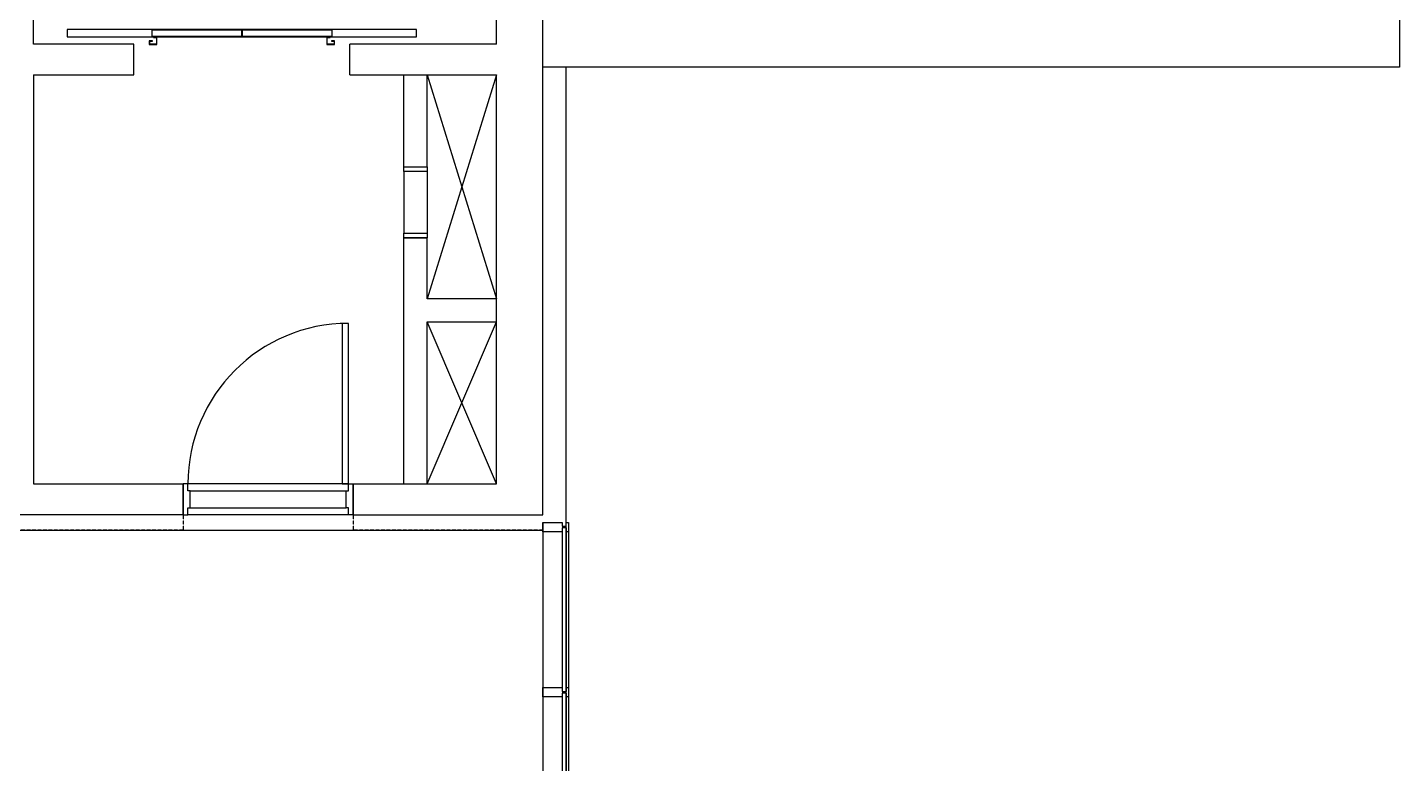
# Model space of a CAD drawing. Header units: millimetres. Extents: x 10479 to 135323, y 879012 to 965592.
# Drawn here: x 59843 to 68732, y 924840 to 929609 of the extents above; entities that cross this region are included whole.
import ezdxf
from ezdxf.enums import TextEntityAlignment as Align

# ---------------------------------------------------------------- set-up
doc = ezdxf.new("R2010")
doc.units = ezdxf.units.MM
doc.linetypes.add('HID', pattern=[2.3, 1.5, -0.8])
doc.layers.add('$CHAR', color=3, linetype='Continuous')
doc.styles.add('돋움', font='')
doc.styles.get('돋움').set_extended_font_data('Dotum')

# ---------------------------------------------------------------- blocks, each defined once
blk = doc.blocks.new('14F')
at = {"color": 8}
for p, q in [((-131268.1, 759591.9), (-131268.1, 756191.9)), ((-140118.1, 756341.9), (-140118.1, 759041.9)), ((-137118.1, 756341.9), (-137118.1, 758341.9)), ((-136818.1, 753291.9), (-136818.1, 758341.9)), ((-137636.1, 756436.9), (-139900.1, 756436.9)), ((-139900.1, 756436.9), (-139900.1, 756388.4)), ((-139900.1, 756388.4), (-137636.1, 756388.4)), ((-138769.1, 756430.9), (-139352.1, 756430.9)), ((-139352.1, 756430.9), (-139352.1, 756391.9)), ((-139352.1, 756391.9), (-138769.1, 756391.9)), ((-139318.1, 756387.9), (-139341.1, 756387.9)), ((-139341.1, 756387.9), (-139341.1, 756384.9)), ((-139341.1, 756384.9), (-139321.1, 756384.9)), ((-139321.1, 756384.9), (-139321.1, 756340.9)), ((-139318.1, 756337.9), (-139318.1, 756387.9)), ((-138769.1, 756391.9), (-138769.1, 756430.9)), ((-138184.1, 756430.9), (-138767.1, 756430.9)), ((-138767.1, 756430.9), (-138767.1, 756391.9)), ((-138767.1, 756391.9), (-138184.1, 756391.9)), ((-138218.1, 756387.9), (-138218.1, 756337.9)), ((-138195.1, 756387.9), (-138218.1, 756387.9)), ((-138215.1, 756340.9), (-138215.1, 756384.9)), ((-138215.1, 756384.9), (-138195.1, 756384.9)), ((-138195.1, 756384.9), (-138195.1, 756387.9)), ((-138184.1, 756391.9), (-138184.1, 756430.9)), ((-137636.1, 756388.4), (-137636.1, 756436.9)), ((-139468.1, 756341.9), (-140118.1, 756341.9)), ((-139468.1, 756141.9), (-139468.1, 756341.9)), ((-139368.1, 756362.9), (-139368.1, 756337.9)), ((-139348.1, 756362.9), (-139368.1, 756362.9)), ((-139368.1, 756337.9), (-139318.1, 756337.9)), ((-139365.1, 756340.9), (-139365.1, 756359.9)), ((-139365.1, 756359.9), (-139348.1, 756359.9)), ((-139321.1, 756340.9), (-139365.1, 756340.9)), ((-139348.1, 756359.9), (-139348.1, 756362.9)), ((-138218.1, 756337.9), (-138168.1, 756337.9)), ((-138171.1, 756340.9), (-138215.1, 756340.9)), ((-138168.1, 756362.9), (-138188.1, 756362.9)), ((-138188.1, 756362.9), (-138188.1, 756359.9)), ((-138188.1, 756359.9), (-138171.1, 756359.9)), ((-138171.1, 756359.9), (-138171.1, 756340.9)), ((-138168.1, 756337.9), (-138168.1, 756362.9)), ((-137118.1, 756341.9), (-138068.1, 756341.9)), ((-138068.1, 756141.9), (-138068.1, 756341.9)), ((-140118.1, 756141.9), (-139468.1, 756141.9)), ((-140118.1, 756141.9), (-140118.1, 753491.9)), ((-138068.1, 756141.9), (-137118.1, 756141.9)), ((-137718.1, 755546.9), (-137718.1, 756141.9)), ((-137118.1, 756141.9), (-137568.1, 754691.9)), ((-137568.1, 756141.9), (-137118.1, 754691.9)), ((-137568.1, 755546.9), (-137568.1, 756141.9)), ((-137118.1, 753491.9), (-137118.1, 756141.9)), ((-131268.1, 756191.9), (-136818.1, 756191.9)), ((-136668.1, 742416.9), (-136668.1, 756191.9)), ((-137718.1, 755546.9), (-137568.1, 755546.9)), ((-137718.1, 755546.9), (-137568.1, 755546.9)), ((-137718.1, 755516.9), (-137718.1, 755546.9)), ((-137718.1, 755516.9), (-137718.1, 755116.9)), ((-137568.1, 755516.9), (-137718.1, 755516.9)), ((-137568.1, 755546.9), (-137568.1, 755516.9)), ((-137568.1, 755516.9), (-137568.1, 755116.9)), ((-137718.1, 755116.9), (-137568.1, 755116.9)), ((-137718.1, 755086.9), (-137718.1, 755116.9)), ((-137718.1, 753491.9), (-137718.1, 755086.9)), ((-137718.1, 755086.9), (-137568.1, 755086.9)), ((-137568.1, 755086.9), (-137718.1, 755086.9)), ((-137568.1, 755116.9), (-137568.1, 755086.9)), ((-137568.1, 754691.9), (-137568.1, 755086.9)), ((-137118.1, 754691.9), (-137568.1, 754691.9)), ((-138078.1, 754531.9), (-138118.1, 754531.9)), ((-138118.1, 754531.9), (-138118.1, 753491.9)), ((-138078.1, 753491.9), (-138078.1, 754531.9)), ((-137568.1, 754541.9), (-137118.1, 754541.9)), ((-137118.1, 753491.9), (-137568.1, 754541.9)), ((-137568.1, 753491.9), (-137118.1, 754541.9)), ((-137568.1, 753491.9), (-137568.1, 754541.9)), ((-140118.1, 753491.9), (-139148.1, 753491.9)), ((-139148.1, 753291.9), (-139148.1, 753491.9)), ((-139148.1, 753491.9), (-139148.1, 753291.9)), ((-139118.1, 753491.9), (-139148.1, 753491.9)), ((-138078.1, 753491.9), (-139118.1, 753491.9)), ((-139118.1, 753446.9), (-139118.1, 753491.9)), ((-138118.1, 753491.9), (-138078.1, 753491.9)), ((-138078.1, 753446.9), (-138078.1, 753491.9)), ((-138078.1, 753491.9), (-138048.1, 753491.9)), ((-138048.1, 753491.9), (-137118.1, 753491.9)), ((-138048.1, 753291.9), (-138048.1, 753491.9)), ((-138048.1, 753491.9), (-138048.1, 753291.9)), ((-139103.1, 753446.9), (-139118.1, 753446.9)), ((-139103.1, 753446.9), (-138093.1, 753446.9)), ((-139103.1, 753336.9), (-139103.1, 753446.9)), ((-138093.1, 753336.9), (-138093.1, 753446.9)), ((-138093.1, 753446.9), (-138078.1, 753446.9)), ((-139148.1, 753291.9), (-140868.2, 753291.9)), ((-139148.1, 753291.9), (-139118.1, 753291.9)), ((-139118.1, 753291.9), (-139118.1, 753336.9)), ((-139118.1, 753336.9), (-139103.1, 753336.9)), ((-138078.1, 753291.9), (-139118.1, 753291.9)), ((-139103.1, 753336.9), (-138093.1, 753336.9)), ((-138078.1, 753336.9), (-138093.1, 753336.9)), ((-138078.1, 753291.9), (-138078.1, 753336.9)), ((-138048.1, 753291.9), (-138078.1, 753291.9)), ((-138048.1, 753291.9), (-136818.1, 753291.9)), ((-153218.1, 753191.9), (-136818.1, 753191.9)), ((-136818.1, 753241.9), (-136818.1, 749941.9)), ((-136818.1, 753181.9), (-136818.1, 753241.9)), ((-136818.1, 753241.9), (-136692.1, 753241.9)), ((-136818.1, 753191.9), (-136818.1, 749991.9)), ((-136692.1, 753241.9), (-136692.1, 753216.9)), ((-136692.1, 753216.9), (-136668.1, 753216.9)), ((-136692.1, 753216.9), (-136692.1, 753216.9)), ((-136692.1, 753206.9), (-136692.1, 752146.9)), ((-136668.1, 753206.9), (-136692.1, 753206.9)), ((-136692.1, 753206.9), (-136692.1, 753181.9)), ((-136668.1, 753216.9), (-136668.1, 753241.9)), ((-136668.1, 753241.9), (-136653.1, 753241.9)), ((-136668.1, 753206.9), (-136668.1, 752146.9)), ((-136668.1, 753181.9), (-136668.1, 753206.9)), ((-136653.1, 753241.9), (-136653.1, 749941.9)), ((-136653.1, 753241.9), (-136653.1, 753181.9)), ((-136692.1, 753181.9), (-136818.1, 753181.9)), ((-136653.1, 753181.9), (-136668.1, 753181.9)), ((-136818.1, 752111.9), (-136818.1, 752171.9)), ((-136818.1, 752171.9), (-136692.1, 752171.9)), ((-136692.1, 752171.9), (-136692.1, 752146.9)), ((-136692.1, 752146.9), (-136668.1, 752146.9)), ((-136692.1, 752146.9), (-136692.1, 752146.9)), ((-136692.1, 752136.9), (-136692.1, 751046.9)), ((-136668.1, 752136.9), (-136692.1, 752136.9)), ((-136692.1, 752136.9), (-136692.1, 752111.9)), ((-136668.1, 752146.9), (-136668.1, 752171.9)), ((-136668.1, 752171.9), (-136653.1, 752171.9)), ((-136668.1, 752136.9), (-136668.1, 751046.9)), ((-136668.1, 752111.9), (-136668.1, 752136.9)), ((-136653.1, 752171.9), (-136653.1, 752111.9)), ((-136692.1, 752111.9), (-136818.1, 752111.9)), ((-136653.1, 752111.9), (-136668.1, 752111.9))]:
    blk.add_line(p, q, dxfattribs=at)
at = {"color": 8, "linetype": 'HID'}
for p, q in [((-139148.1, 753291.9), (-139148.1, 753191.9)), ((-138048.1, 753291.9), (-138048.1, 753191.9)), ((-139148.1, 753191.9), (-140968.2, 753191.9)), ((-136818.1, 753191.9), (-138048.1, 753191.9))]:
    blk.add_line(p, q, dxfattribs=at)
at = {"color": 8}
blk.add_arc((-138078.1, 753491.9), 1040, 90.04633, 180, dxfattribs=at)
at = {"color": 8, "linetype": 'ByBlock', "ltscale": 0.1, "style": '돋움'}
for tag, p in [('HRD기획팀', (-160031.5, 780698.2, 0)), ('인재전략팀', (-162408.7, 780698.2, 0)), ('기업문화팀', (-157519.3, 780698.2, 0)), ('뷰티교육팀', (-152663.4, 780698.2, 0)), ('자산관리팀', (-147978.3, 780698.2, 0)), ('그룹HR팀', (-166987.1, 780698.2, 0)), ('법무팀', (-145354.1, 780698.2, 0)), ('특허팀', (-142261.1, 780698.2, 0)), ('상표팀', (-139438.1, 780698.2, 0))]:
    blk.add_attdef(tag, text='', height=356.2, rotation=90, dxfattribs=at).set_placement(p, align=Align.MIDDLE_CENTER)
at = {"color": 8, "style": '돋움'}
blk.add_attdef('1', text='', height=420, rotation=180, dxfattribs=at).set_placement((-143911.2, 758189), align=Align.MIDDLE)

msp = doc.modelspace()

# ---------------------------------------------------------------- block references
at = {"layer": '$CHAR', "color": 1}
msp.add_blockref('14F', (200000, 173159.8), dxfattribs=at)

doc.saveas('drawing.dxf')
